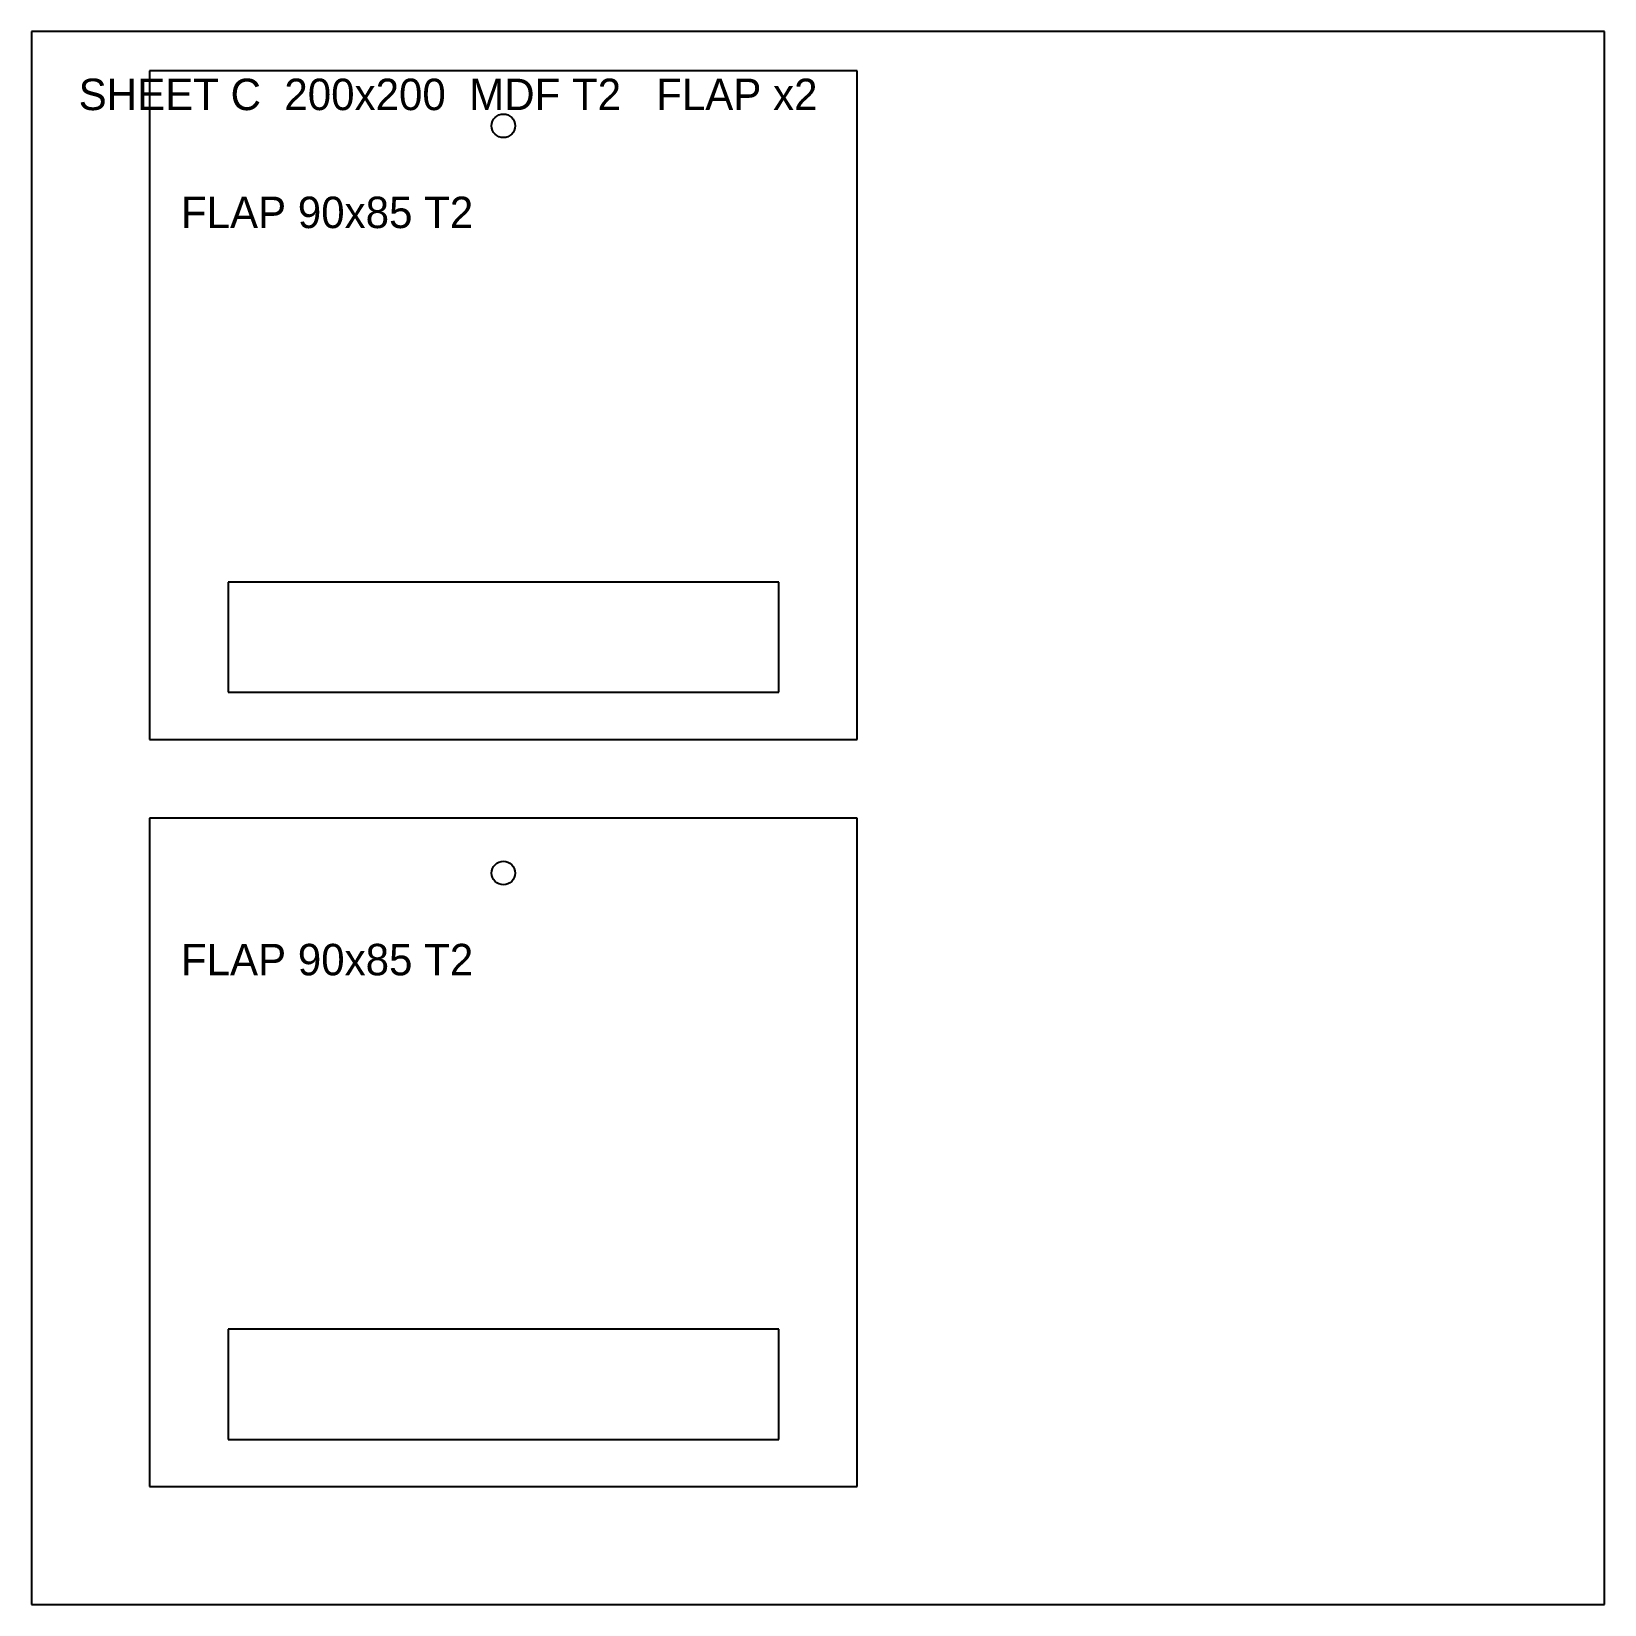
# Model space of a CAD drawing. Header units: metres. Extents: x 0 to 200, y 0 to 200.
import ezdxf

# ---------------------------------------------------------------- set-up
doc = ezdxf.new("R2010")
doc.units = ezdxf.units.M

msp = doc.modelspace()

# ---------------------------------------------------------------- linework, layer by layer
at = {"layer": 'CUT'}
for p, q in [((105, 195), (15, 195)), ((15, 195), (15, 110)), ((105, 110), (105, 195)), ((15, 110), (105, 110)), ((105, 100), (15, 100)), ((15, 100), (15, 15)), ((105, 15), (105, 100)), ((15, 15), (105, 15))]:
    msp.add_line(p, q, dxfattribs=at)
for centre in [(60, 188), (60, 93)]:
    msp.add_circle(centre, 1.5, dxfattribs=at)
at = {"layer": 'ENGRAVE'}
for p, q in [((95, 130), (25, 130)), ((25, 130), (25, 116)), ((95, 116), (95, 130)), ((25, 116), (95, 116)), ((95, 35), (25, 35)), ((25, 35), (25, 21)), ((95, 21), (95, 35)), ((25, 21), (95, 21))]:
    msp.add_line(p, q, dxfattribs=at)
at = {"layer": 'SHEET'}
for p, q in [((200, 200), (0, 200)), ((0, 200), (0, 0)), ((200, 0), (200, 200)), ((0, 0), (200, 0))]:
    msp.add_line(p, q, dxfattribs=at)

# ---------------------------------------------------------------- texts
at = {"layer": 'ENGRAVE'}
for s, p in [('SHEET C  200x200  MDF T2   FLAP x2', (6, 190)), ('FLAP 90x85 T2', (19, 175)), ('FLAP 90x85 T2', (19, 80))]:
    msp.add_text(s, height=4, dxfattribs=at).set_placement(p)

doc.saveas('drawing.dxf')
